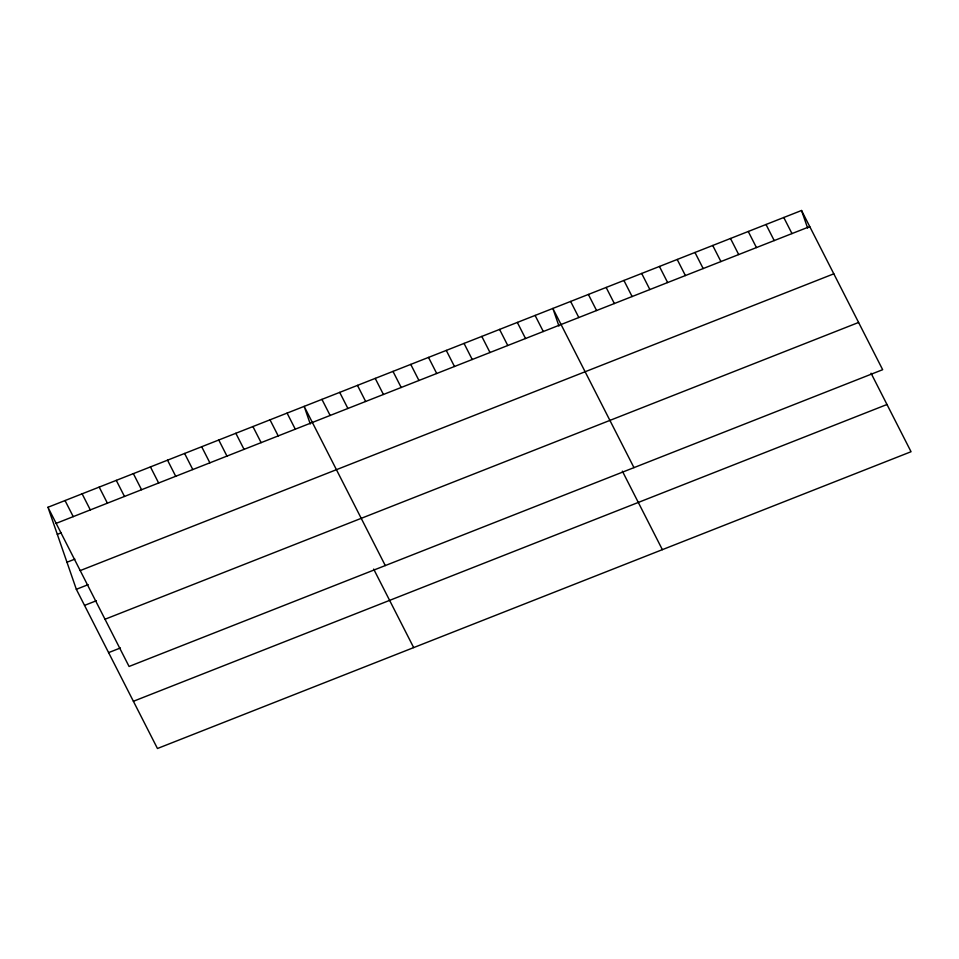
<?xml version="1.0" encoding="UTF-8"?>
<svg xmlns="http://www.w3.org/2000/svg" width="959" height="959" viewBox="0 0 959 959"><rect width="100%" height="100%" fill="white"/><g stroke="black" fill="none" stroke-linecap="round" stroke-linejoin="round"><path stroke-width="1.44" d="M47.95 507.275L801.544 210.5L882.664 369.694L129.069 666.469L47.95 507.275L76.336 589.306L157.456 748.5L911.05 451.725L871.048 373.219M56.149 523.362L809.744 226.588M57.324 534.343L61.256 532.796M66.974 562.238L74.862 559.133M80.208 570.593L833.803 273.818M76.336 589.306L88.168 584.654M84.536 605.393L96.368 600.742M104.999 619.25L858.593 322.464M108.607 652.623L120.426 647.96M133.397 701.281L886.991 404.506M783.779 217.489L791.978 233.588M766.013 224.49L774.213 240.577M748.248 231.479L756.447 247.578M730.494 238.479L738.694 254.567M712.729 245.48L720.928 261.567M694.963 252.469L703.163 268.556M677.198 259.469L685.397 275.557M659.432 266.458L667.632 282.545M641.679 273.459L649.866 289.546M623.913 280.448L632.113 296.547M606.148 287.448L614.347 303.535M588.382 294.449L596.582 310.536M570.617 301.438L578.816 317.525M633.971 467.632L552.863 308.438L558.953 326.036M622.367 471.157L662.369 549.663M535.098 315.427L543.297 331.514M517.333 322.428L525.532 338.515M499.567 329.416L507.767 345.516M481.802 336.417L490.001 352.504M464.036 343.406L472.236 359.505M446.283 350.407L454.47 366.494M428.517 357.407L436.717 373.495M410.752 364.396L418.951 380.483M392.986 371.397L401.186 387.484M375.221 378.385L383.42 394.473M357.467 385.386L365.655 401.473M339.702 392.375L347.901 408.474M321.936 399.376L330.136 415.463M385.29 565.57L304.171 406.376L310.26 423.962M373.674 569.095L413.677 647.601M287.089 413.101L295.288 429.188M270.006 419.826L278.206 435.913M252.924 426.551L261.124 442.638M235.842 433.276L244.042 449.363M218.76 440.001L226.959 456.1M201.678 446.738L209.877 462.825M184.607 453.463L192.795 469.55M167.525 460.188L175.713 476.275M150.443 466.913L158.643 483M133.361 473.638L141.56 489.725M116.279 480.363L124.478 496.45M99.197 487.088L107.396 503.187M82.114 493.825L90.314 509.912M65.032 500.55L73.232 516.637M801.544 210.5L807.634 228.098"/></g></svg>
